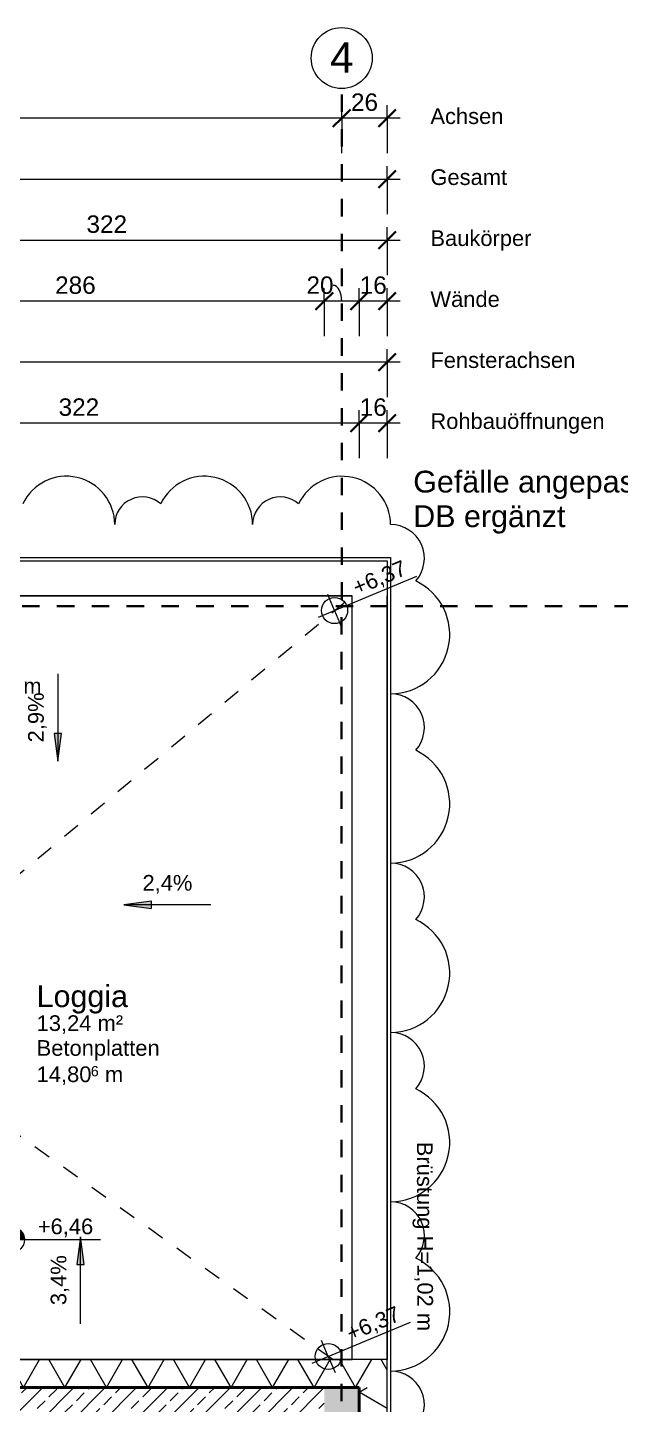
# Model space of a CAD drawing. Header units: metres. Extents: x -67.4 to -27.2, y 43.9 to 89.6.
# Drawn here: x -39.41 to -36.01, y 78.4 to 86.3 of the extents above; entities that cross this region are included whole.
import ezdxf

# ---------------------------------------------------------------- set-up
doc = ezdxf.new("R2010")
doc.units = ezdxf.units.M
doc.linetypes.add('Strich Punkt Mittel', pattern=[0.015875, 0.00635, -0.004763, 0, -0.004763])
doc.linetypes.add('Verdeckt Unten', pattern=[0.005, 0.003, -0.002])
for name, color, linetype, lineweight in [('A-DETL-MBND', 5, 'Continuous', 5), ('A_2D', 7, 'Continuous', 13), ('A_Bemassung-50_', 4, 'Continuous', 9), ('A_Bemassung_', 4, 'Continuous', 9), ('A_Beschriftung_', 7, 'Continuous', 9), ('A_Decken', 8, 'Continuous', 13), ('A_Raeume_', 7, 'Continuous', 5), ('A_Raeume_Beschriftung_', 7, 'Continuous', 9), ('A_Raster_', 1, 'Continuous', 9), ('A_Waende', 7, 'Continuous', 13), ('G-ANNO-DIMS_', 111, 'Continuous', 9), ('G-ANNO-REVC-IDEN_', 71, 'Continuous', 9), ('G-ANNO-REVC_', 71, 'Continuous', 9), ('Text', 90, 'Continuous', 9)]:
    doc.layers.add(name, color=color, linetype=linetype, lineweight=lineweight)
doc.styles.add('Arial_1', font='arial.ttf', dxfattribs={"height": 0.175})
doc.styles.add('Arial_2', font='arial.ttf', dxfattribs={"height": 0.09})
doc.styles.add('Arial_3', font='arial.ttf', dxfattribs={"height": 0.05849})
doc.styles.add('Arial_4', font='arial.ttf', dxfattribs={"height": 0.125})
doc.styles.add('Arial_5', font='arial.ttf', dxfattribs={"height": 0.1})
doc.styles.add('Arial_9', font='arial.ttf', dxfattribs={"height": 0.0018})
doc.dimstyles.new('WGA-Bemaßung', dxfattribs={"dimscale": 0.3048, "dimtxt": 0.102026, "dimasz": 0.328084, "dimexe": 0.246063, "dimexo": 0.0625, "dimgap": 0.04101, "dimtad": 1, "dimdec": 1, "dimlfac": 100, "dimrnd": 0.5, "dimdsep": 46, "dimtxsty": 'Arial_5', "dimblk1": 'OBLIQUE', "dimblk2": 'OBLIQUE', "dimsah": 1, "dimcen": 0.09, "dimdle": 0.246063, "dimazin": 2, "dimtfac": 1, "dimtdec": 4, "dimtix": 1, "dimtmove": 0, "dimatfit": 3, "dimfxl": 0.656168, "dimfxlon": 1, "dimtvp": 1, "dimtolj": 1, "dimtzin": 0, "dimarcsym": 2})
doc.dimstyles.new('WGA-Bemaßung_3', dxfattribs={"dimscale": 0.3048, "dimtxt": 0.102026, "dimasz": 0.328084, "dimexe": 0.246063, "dimexo": 0.0625, "dimgap": 0.04101, "dimtad": 1, "dimdec": 1, "dimlfac": 100, "dimrnd": 0.5, "dimdsep": 46, "dimtxsty": 'Arial_5', "dimblk1": 'OBLIQUE', "dimblk2": 'OBLIQUE', "dimsah": 1, "dimcen": 0.09, "dimdle": 0.246063, "dimazin": 2, "dimtfac": 1, "dimtdec": 4, "dimtix": 1, "dimtmove": 1, "dimatfit": 3, "dimfxl": 0.656168, "dimfxlon": 1, "dimtvp": 1, "dimtolj": 1, "dimtzin": 0, "dimarcsym": 2})
pattern_1 = [(45, (0, 0), (-0.08980256, 0.08980256), []), (45, (0.0898, 0), (-0.08980256, 0.08980256), [0.0635, -0.03175])]

# ---------------------------------------------------------------- blocks, each defined once
blk = doc.blocks.new('Raster - BS_Achse-112124-263_PP_02OG_BT2')
at = {"layer": 'A_Beschriftung_'}
blk.add_circle((0, 0), 0.0035, dxfattribs=at)
blk = doc.blocks.new('DIMBLOCK25-263_PP_02OG_BT2')
at = {"layer": 'A_Bemassung-50_', "transparency": 16777216}
for p, q in [((-37.6083, 85.7802), (-37.6083, 85.8552)), ((-37.3479, 85.7801), (-37.3479, 85.8551)), ((-37.6083, 85.7802), (-37.6084, 85.5802)), ((-37.2729, 85.7801), (-37.6083, 85.7802)), ((-37.3479, 85.7801), (-37.3479, 85.5801))]:
    blk.add_line(p, q, dxfattribs=at)
at = {"layer": 'A_Bemassung-50_', "lineweight": 35, "transparency": 16777216}
for p, q in [((-37.6083, 85.7802), (-37.5583, 85.8302)), ((-37.3479, 85.7801), (-37.2979, 85.8301)), ((-37.6083, 85.7802), (-37.6583, 85.7302)), ((-37.3479, 85.7801), (-37.3979, 85.7301))]:
    blk.add_line(p, q, dxfattribs=at)
at = {"layer": 'A_Bemassung-50_', "color": 0, "transparency": 16777216, "insert": (-37.555, 85.9225), "char_height": 0.1, "width": 0.184588, "attachment_point": 1, "rotation": 359.99828, "line_spacing_factor": 0.941778, "style": 'Arial_5'}
blk.add_mtext('26', dxfattribs=at)
blk = doc.blocks.new('_Oblique')
at = {"color": 0, "linetype": 'ByBlock', "lineweight": -2}
blk.add_line((-0.5, -0.5), (0.5, 0.5), dxfattribs=at)
blk = doc.blocks.new('DIMBLOCK26-263_PP_02OG_BT2')
at = {"layer": 'A_Bemassung-50_', "transparency": 16777216}
for p, q in [((-45.1301, 85.7804), (-45.1301, 85.8554)), ((-37.6083, 85.7802), (-37.6083, 85.8552)), ((-37.6083, 85.7802), (-45.1301, 85.7804)), ((-45.1301, 85.7804), (-45.1301, 85.5804)), ((-37.6083, 85.7802), (-37.6084, 85.5802))]:
    blk.add_line(p, q, dxfattribs=at)
at = {"layer": 'A_Bemassung-50_', "lineweight": 35, "transparency": 16777216}
for p, q in [((-45.1301, 85.7804), (-45.0801, 85.8304)), ((-37.6083, 85.7802), (-37.5583, 85.8302)), ((-45.1301, 85.7804), (-45.1801, 85.7304)), ((-37.6083, 85.7802), (-37.6583, 85.7302))]:
    blk.add_line(p, q, dxfattribs=at)
at = {"layer": 'A_Bemassung-50_', "color": 0, "transparency": 16777216, "insert": (-41.4846, 85.9226), "char_height": 0.1, "width": 0.276883, "attachment_point": 1, "rotation": 359.99828, "line_spacing_factor": 0.941778, "style": 'Arial_5'}
blk.add_mtext('752', dxfattribs=at)
blk = doc.blocks.new('DIMBLOCK30-263_PP_02OG_BT2')
at = {"layer": 'A_Bemassung-50_', "transparency": 16777216}
for p, q in [((-54.3479, 85.4307), (-54.3479, 85.5057)), ((-37.3479, 85.4301), (-37.3479, 85.5051)), ((-54.4229, 85.4307), (-37.2729, 85.4301)), ((-54.3479, 85.4307), (-54.3479, 85.2307)), ((-37.3479, 85.4301), (-37.3479, 85.2301))]:
    blk.add_line(p, q, dxfattribs=at)
at = {"layer": 'A_Bemassung-50_', "lineweight": 35, "transparency": 16777216}
for p, q in [((-54.3479, 85.4307), (-54.3979, 85.3807)), ((-54.3479, 85.4307), (-54.2979, 85.4807)), ((-37.3479, 85.4301), (-37.3979, 85.3801)), ((-37.3479, 85.4301), (-37.2979, 85.4801))]:
    blk.add_line(p, q, dxfattribs=at)
at = {"layer": 'A_Bemassung-50_', "color": 0, "transparency": 16777216, "insert": (-46.0017, 85.5727), "char_height": 0.1, "width": 0.369177, "attachment_point": 1, "rotation": 359.99828, "line_spacing_factor": 0.941778, "style": 'Arial_5'}
blk.add_mtext('1700', dxfattribs=at)
blk = doc.blocks.new('DIMBLOCK32-263_PP_02OG_BT2')
at = {"layer": 'A_Bemassung-50_', "transparency": 16777216}
for p, q in [((-40.5679, 85.0802), (-40.5679, 85.1552)), ((-37.3479, 85.0801), (-37.3479, 85.1551)), ((-40.5679, 85.0802), (-37.2729, 85.0801)), ((-40.5679, 85.0802), (-40.5679, 84.8802)), ((-37.3479, 85.0801), (-37.3479, 84.8801))]:
    blk.add_line(p, q, dxfattribs=at)
at = {"layer": 'A_Bemassung-50_', "lineweight": 35, "transparency": 16777216}
for p, q in [((-40.5679, 85.0802), (-40.5179, 85.1302)), ((-37.3479, 85.0801), (-37.2979, 85.1301)), ((-40.5679, 85.0802), (-40.6179, 85.0302)), ((-37.3479, 85.0801), (-37.3979, 85.0301))]:
    blk.add_line(p, q, dxfattribs=at)
at = {"layer": 'A_Bemassung-50_', "color": 0, "transparency": 16777216, "insert": (-39.0732, 85.2225), "char_height": 0.1, "width": 0.276883, "attachment_point": 1, "rotation": 359.99828, "line_spacing_factor": 0.941778, "style": 'Arial_5'}
blk.add_mtext('322', dxfattribs=at)
blk = doc.blocks.new('Höhenkoten - 018-55641-263_PP_02OG_BT2')
at = {"layer": 'G-ANNO-DIMS_'}
h = blk.add_hatch(color=256, dxfattribs=at)
edge = h.paths.add_edge_path()
edge.add_line((0, 0), (0, -0.0015))
edge.add_arc((0, 0), 0.0015, 180, 270, ccw=False)
edge.add_line((-0.0015, 0), (0, 0))
h = blk.add_hatch(color=256, dxfattribs=at)
edge = h.paths.add_edge_path()
edge.add_line((0, 0), (0, 0.0015))
edge.add_arc((0, 0), 0.0015, 0, 90, ccw=False)
edge.add_line((0.0015, 0), (0, 0))
for p, q in [((0, 0), (0, 0.002)), ((-0.002, 0), (0.01024, 0)), ((0, 0), (0, -0.002))]:
    blk.add_line(p, q, dxfattribs=at)
blk.add_circle((0, 0), 0.0015, dxfattribs=at)
blk = doc.blocks.new('DIMBLOCK51-263_PP_02OG_BT2')
at = {"layer": 'A_Bemassung-50_', "transparency": 16777216}
for p, q in [((-43.6131, 84.3803), (-43.6131, 84.4553)), ((-37.3479, 84.3801), (-37.3479, 84.4551)), ((-37.2729, 84.3801), (-43.6131, 84.3803)), ((-43.6131, 84.3803), (-43.6131, 84.1803)), ((-37.3479, 84.3801), (-37.3479, 84.1801))]:
    blk.add_line(p, q, dxfattribs=at)
at = {"layer": 'A_Bemassung-50_', "lineweight": 35, "transparency": 16777216}
for p, q in [((-43.6131, 84.3803), (-43.5631, 84.4303)), ((-37.3479, 84.3801), (-37.2979, 84.4301)), ((-43.6131, 84.3803), (-43.6631, 84.3303)), ((-37.3479, 84.3801), (-37.3979, 84.3301))]:
    blk.add_line(p, q, dxfattribs=at)
at = {"layer": 'A_Bemassung-50_', "color": 0, "transparency": 16777216, "insert": (-40.6539, 84.5226), "char_height": 0.1, "width": 0.416266, "attachment_point": 1, "rotation": 359.99828, "line_spacing_factor": 0.941778, "style": 'Arial_5'}
blk.add_mtext('626,5', dxfattribs=at)
blk = doc.blocks.new('DIMBLOCK74-263_PP_02OG_BT2')
at = {"layer": 'A_Bemassung-50_', "transparency": 16777216}
for p, q in [((-37.5079, 84.7301), (-37.5079, 84.8051)), ((-37.3479, 84.7301), (-37.3479, 84.8051)), ((-37.2729, 84.7301), (-37.5079, 84.7301)), ((-37.5079, 84.7301), (-37.5079, 84.5301)), ((-37.3479, 84.7301), (-37.3479, 84.5301))]:
    blk.add_line(p, q, dxfattribs=at)
at = {"layer": 'A_Bemassung-50_', "lineweight": 35, "transparency": 16777216}
for p, q in [((-37.5079, 84.7301), (-37.5579, 84.6802)), ((-37.5079, 84.7301), (-37.4579, 84.7801)), ((-37.3479, 84.7301), (-37.3979, 84.6801)), ((-37.3479, 84.7301), (-37.2979, 84.7801))]:
    blk.add_line(p, q, dxfattribs=at)
at = {"layer": 'A_Bemassung-50_', "color": 0, "transparency": 16777216, "insert": (-37.5048, 84.8725), "char_height": 0.1, "width": 0.184588, "attachment_point": 1, "rotation": 359.99828, "line_spacing_factor": 0.941778, "style": 'Arial_5'}
blk.add_mtext('16', dxfattribs=at)
blk = doc.blocks.new('DIMBLOCK75-263_PP_02OG_BT2')
at = {"layer": 'A_Bemassung-50_', "transparency": 16777216}
for p, q in [((-37.7079, 84.7302), (-37.7079, 84.8052)), ((-37.5079, 84.7301), (-37.5079, 84.8051)), ((-37.5079, 84.7301), (-37.7079, 84.7302)), ((-37.7079, 84.7302), (-37.7079, 84.5302)), ((-37.5079, 84.7301), (-37.5079, 84.5301))]:
    blk.add_line(p, q, dxfattribs=at)
at = {"layer": 'A_Bemassung-50_', "lineweight": 35, "transparency": 16777216}
for p, q in [((-37.7079, 84.7302), (-37.7579, 84.6802)), ((-37.7079, 84.7302), (-37.6579, 84.7802)), ((-37.5079, 84.7301), (-37.5579, 84.6802)), ((-37.5079, 84.7301), (-37.4579, 84.7801))]:
    blk.add_line(p, q, dxfattribs=at)
at = {"layer": 'A_Bemassung-50_', "transparency": 16777216}
blk.add_ellipse((-37.6566, 84.7302), major_axis=(0, 0.091), ratio=0.535062, start_param=4.712389, end_param=6.283185, dxfattribs=at)
at = {"layer": 'A_Bemassung-50_', "color": 0, "transparency": 16777216, "insert": (-37.8104, 84.8725), "char_height": 0.1, "width": 0.184588, "attachment_point": 1, "rotation": 359.99828, "line_spacing_factor": 0.941778, "style": 'Arial_5'}
blk.add_mtext('20', dxfattribs=at)
blk = doc.blocks.new('DIMBLOCK76-263_PP_02OG_BT2')
at = {"layer": 'A_Bemassung-50_', "transparency": 16777216}
for p, q in [((-40.5679, 84.7302), (-40.5679, 84.8052)), ((-37.7079, 84.7302), (-37.7079, 84.8052)), ((-37.7079, 84.7302), (-40.5679, 84.7302)), ((-40.5679, 84.7302), (-40.5679, 84.5302)), ((-37.7079, 84.7302), (-37.7079, 84.5302))]:
    blk.add_line(p, q, dxfattribs=at)
at = {"layer": 'A_Bemassung-50_', "lineweight": 35, "transparency": 16777216}
for p, q in [((-40.5679, 84.7302), (-40.6179, 84.6802)), ((-40.5679, 84.7302), (-40.5179, 84.7802)), ((-37.7079, 84.7302), (-37.7579, 84.6802)), ((-37.7079, 84.7302), (-37.6579, 84.7802))]:
    blk.add_line(p, q, dxfattribs=at)
at = {"layer": 'A_Bemassung-50_', "color": 0, "transparency": 16777216, "insert": (-39.2532, 84.8725), "char_height": 0.1, "width": 0.276883, "attachment_point": 1, "rotation": 359.99828, "line_spacing_factor": 0.941778, "style": 'Arial_5'}
blk.add_mtext('286', dxfattribs=at)
blk = doc.blocks.new('DIMBLOCK266-263_PP_02OG_BT2')
at = {"layer": 'A_Bemassung-50_', "transparency": 16777216}
for p, q in [((-37.5079, 84.0301), (-37.5079, 84.1051)), ((-37.3479, 84.0301), (-37.3479, 84.1051)), ((-37.2729, 84.0301), (-37.5079, 84.0301)), ((-37.5079, 84.0301), (-37.5079, 83.8301)), ((-37.3479, 84.0301), (-37.3479, 83.8301))]:
    blk.add_line(p, q, dxfattribs=at)
at = {"layer": 'A_Bemassung-50_', "lineweight": 35, "transparency": 16777216}
for p, q in [((-37.5079, 84.0301), (-37.4579, 84.0801)), ((-37.3479, 84.0301), (-37.2979, 84.0801)), ((-37.5079, 84.0301), (-37.5579, 83.9802)), ((-37.3479, 84.0301), (-37.3979, 83.9801))]:
    blk.add_line(p, q, dxfattribs=at)
at = {"layer": 'A_Bemassung-50_', "color": 0, "transparency": 16777216, "insert": (-37.5048, 84.1725), "char_height": 0.1, "width": 0.184588, "attachment_point": 1, "rotation": 359.99828, "line_spacing_factor": 0.941778, "style": 'Arial_5'}
blk.add_mtext('16', dxfattribs=at)
blk = doc.blocks.new('DIMBLOCK267-263_PP_02OG_BT2')
at = {"layer": 'A_Bemassung-50_', "transparency": 16777216}
for p, q in [((-40.7279, 84.0302), (-40.7279, 84.1052)), ((-37.5079, 84.0301), (-37.5079, 84.1051)), ((-37.5079, 84.0301), (-40.7279, 84.0302)), ((-40.7279, 84.0302), (-40.7279, 83.8302)), ((-37.5079, 84.0301), (-37.5079, 83.8301))]:
    blk.add_line(p, q, dxfattribs=at)
at = {"layer": 'A_Bemassung-50_', "lineweight": 35, "transparency": 16777216}
for p, q in [((-40.7279, 84.0302), (-40.6779, 84.0802)), ((-37.5079, 84.0301), (-37.4579, 84.0801)), ((-40.7279, 84.0302), (-40.7779, 83.9802)), ((-37.5079, 84.0301), (-37.5579, 83.9802))]:
    blk.add_line(p, q, dxfattribs=at)
at = {"layer": 'A_Bemassung-50_', "color": 0, "transparency": 16777216, "insert": (-39.2333, 84.1725), "char_height": 0.1, "width": 0.276883, "attachment_point": 1, "rotation": 359.99828, "line_spacing_factor": 0.941778, "style": 'Arial_5'}
blk.add_mtext('322', dxfattribs=at)
blk = doc.blocks.new('BS_Maßkette_AT_PP - oben oder links-9573065-263_PP_02OG_BT2')
at = {"layer": 'A_Beschriftung_', "char_height": 0.0018, "attachment_point": 1, "style": 'Arial_9'}
for s, insert, width in [('Achsen', (0, 0.00022), 0.0099409), ('Gesamt', (0, -0.00678), 0.0102616), ('Baukörper', (0, -0.01378), 0.0137089), ('Wände', (0, -0.02078), 0.0096203), ('Fensterachsen', (0, -0.02778), 0.019481), ('Rohbauöffnungen', (0, -0.03478), 0.0238101)]:
    blk.add_mtext(s, dxfattribs=dict(at, insert=insert, width=width))
blk = doc.blocks.new('Höhenkoten - 018-55644-263_PP_02OG_BT2')
at = {"layer": 'G-ANNO-DIMS_'}
for p, q in [((0, 0), (0, 0.002)), ((-0.002, 0), (0.01024, 0)), ((0, 0), (0, -0.002))]:
    blk.add_line(p, q, dxfattribs=at)
blk.add_circle((0, 0), 0.0015, dxfattribs=at)
blk = doc.blocks.new('Family - ___-11916782-263_PP_02OG_BT2')
at = {"layer": 'G-ANNO-REVC_'}
for centre, radius, start, end in [((-4.0456, 92.1031), 0.277, 337.36, 132.15123), ((-3.6438, 91.9355), 0.1583, 25.54969, 157.36), ((-3.3151, 91.7984), 0.277, 337.36, 132.15123), ((-2.9133, 91.6308), 0.1583, 25.54969, 157.36), ((-2.5846, 91.4937), 0.277, 337.36, 132.15123), ((-2.4037, 91.2077), 0.1943, 295.54969, 67.36), ((-2.572, 90.8042), 0.34, 247.36, 42.15123), ((-2.7777, 90.311), 0.1943, 295.54969, 67.36), ((-2.946, 89.9075), 0.34, 247.36, 42.15123), ((-3.1517, 89.4143), 0.1943, 295.54969, 67.36), ((-3.32, 89.0108), 0.34, 247.36, 42.15123), ((-3.5257, 88.5176), 0.1943, 295.54969, 67.36), ((-3.694, 88.1141), 0.34, 247.36, 42.15123), ((-3.8996, 87.6209), 0.1943, 295.54969, 67.36), ((-4.0679, 87.2174), 0.34, 247.36, 42.15123), ((-4.2736, 86.7242), 0.1943, 295.54969, 67.36)]:
    blk.add_arc(centre, radius, start, end, dxfattribs=at)

msp = doc.modelspace()

# ---------------------------------------------------------------- hatches: boundary and pattern name
at = {"layer": 'A_Waende', "lineweight": 5}
h = msp.add_hatch(dxfattribs=at)
h.set_pattern_fill('FP_11', color=250, angle=-157.36, style=0, pattern_type=2)
h.set_pattern_definition([(359.998, (-38.95836, 78.49616), (7e-06, 0.20637), []), (59.998, (-38.95836, 78.49616), (-0.178727, 0.103196), []), (119.998, (-38.95836, 78.49616), (-0.178725, -0.10318), [])])
h.paths.add_polyline_path([(-37.3481, 78.4963), (-37.3481, 78.6563), (-40.5681, 78.6563), (-40.5681, 78.4964), (-37.5081, 78.4963)])
h = msp.add_hatch(dxfattribs=at)
h.set_pattern_fill('FP_4', color=250, style=0, pattern_type=2)
h.set_pattern_definition(pattern_1)
h.paths.add_polyline_path([(-37.7081, 78.2963), (-37.7081, 78.4963), (-40.9281, 78.4964), (-40.9281, 78.2964), (-37.7453, 78.2963)])
h.paths.add_polyline_path([(-40.9281, 78.4764), (-40.9281, 78.4764), (-40.7481, 78.4764)])
h = msp.add_hatch(dxfattribs=at)
h.set_pattern_fill('FP_4', color=250, style=0, pattern_type=2)
h.set_pattern_definition(pattern_1)
h.paths.add_polyline_path([(-37.5088, 55.6285), (-37.5088, 56.4285), (-37.7087, 56.4285), (-37.7088, 55.6285), (-37.5088, 55.6285)])
h.paths.add_polyline_path([(-37.5087, 57.6285), (-37.5086, 60.0586), (-37.7086, 60.0586), (-37.7086, 57.6285), (-37.5088, 57.6285)])
h.paths.add_polyline_path([(-37.5086, 60.1936), (-37.5243, 60.183), (-37.6086, 60.1261), (-37.7086, 60.1936), (-37.5243, 60.1936)])
h.paths.add_polyline_path([(-37.5086, 60.0586), (-37.5087, 60.4461), (-37.7086, 60.4461), (-37.7086, 60.0586), (-37.6086, 60.1261), (-37.5243, 60.0692)])
h.paths.add_polyline_path([(-37.5086, 62.2161), (-37.5086, 63.3111), (-37.7085, 63.3111), (-37.7085, 62.2161), (-37.6086, 62.2161)])
h.paths.add_polyline_path([(-37.5086, 62.2161), (-37.5086, 62.2161), (-37.526, 62.2635)])
h.paths.add_polyline_path([(-37.5085, 64.5111), (-37.5084, 66.9436), (-37.7084, 66.9436), (-37.7084, 64.5111)])
h.paths.add_polyline_path([(-37.5084, 67.0786), (-37.5243, 67.0678), (-37.6084, 67.0111), (-37.7084, 67.0786), (-37.5243, 67.0786)])
h.paths.add_polyline_path([(-37.5084, 66.9436), (-37.5085, 67.3287), (-37.7084, 67.3287), (-37.7084, 66.9436), (-37.6084, 67.0111), (-37.5243, 66.9543)])
h.paths.add_polyline_path([(-37.5084, 69.0987), (-37.5084, 70.1937), (-37.7083, 70.1937), (-37.7083, 69.0987), (-37.6084, 69.0987)])
h.paths.add_polyline_path([(-37.5083, 71.3937), (-37.5083, 73.5874), (-37.7082, 73.5874), (-37.7083, 71.3937)])
h.paths.add_polyline_path([(-37.5082, 74.7874), (-37.5082, 75.4124), (-37.7082, 75.4124), (-37.7082, 74.7874), (-37.6082, 74.7874)])
h.paths.add_polyline_path([(-37.5081, 76.9999), (-37.6081, 76.9324), (-37.7081, 76.9999), (-37.5243, 76.9999)])
h.paths.add_polyline_path([(-37.5081, 76.8649), (-37.5081, 78.4963), (-37.7081, 78.4963), (-37.7081, 76.865), (-37.6081, 76.9324), (-37.5182, 76.8717)])
h.paths.add_polyline_path([(-37.5081, 76.6124), (-37.5081, 76.8649), (-37.7081, 76.8649), (-37.7081, 76.6124)])
h = msp.add_hatch(dxfattribs=at)
h.set_pattern_fill('FP_143', color=250, angle=-157.36, style=0, pattern_type=2)
h.set_pattern_definition([(269.998, (-37.5077, 77.51713), (0.20637, -7e-06), []), (329.998, (-37.5077, 77.51713), (0.10319, 0.17872), []), (29.998, (-37.5077, 77.51713), (-0.103184, 0.178734), [])])
h.paths.add_polyline_path([(-37.3481, 76.5375), (-37.3481, 78.4963), (-37.5081, 78.4963), (-37.5081, 76.5375), (-37.3482, 76.5375)])
at = {"layer": 'G-ANNO-DIMS_'}
for points in [[(-39.2373, 82.0912), (-39.2164, 82.25), (-39.2582, 82.25)], [(-38.8589, 81.2664), (-38.7002, 81.2455), (-38.7002, 81.2873)], [(-39.1077, 79.3616), (-39.1286, 79.2029), (-39.0868, 79.2029)]]:
    msp.add_hatch(color=256, dxfattribs=at).paths.add_polyline_path(points)

# ---------------------------------------------------------------- linework, layer by layer
at = {"layer": 'A-DETL-MBND'}
for p, q in [((-40.5679, 83.2595), (-37.3279, 83.2594)), ((-37.3279, 83.2594), (-37.3279, 77.0172)), ((-37.3479, 76.6384), (-37.3479, 83.0394))]:
    msp.add_line(p, q, dxfattribs=at)
at = {"layer": 'A_2D'}
for p, q in [((-37.5479, 83.0394), (-40.5679, 83.0395)), ((-37.5481, 78.6563), (-37.5479, 83.0394)), ((-40.5681, 78.6564), (-37.5481, 78.6563))]:
    msp.add_line(p, q, dxfattribs=at)
at = {"layer": 'A_Decken'}
msp.add_line((-40.5679, 83.0394), (-37.5479, 83.0394), dxfattribs=at)
at = {"layer": 'A_Decken', "linetype": 'Verdeckt Unten'}
for p, q in [((-40.4278, 80.6338), (-37.5479, 83.0394)), ((-37.6598, 78.6563), (-40.4253, 80.6313))]:
    msp.add_line(p, q, dxfattribs=at)
at = {"layer": 'A_Raeume_', "flags": 128}
msp.add_lwpolyline([(-40.5679, 83.0395), (-40.5681, 78.6564), (-37.5481, 78.6563), (-37.5479, 83.0394)], close=True, dxfattribs=at)
at = {"layer": 'A_Raster_', "linetype": 'Strich Punkt Mittel', "lineweight": 35}
for p, q in [((-37.6095, 49.0172), (-37.6083, 85.9506)), ((-56.2428, 82.98), (-31.6736, 82.9792))]:
    msp.add_line(p, q, dxfattribs=at)
at = {"layer": 'A_Waende'}
for p, q in [((-40.5679, 83.2395), (-37.3479, 83.2394)), ((-37.3479, 83.2394), (-37.3481, 78.6563)), ((-37.5479, 83.0394), (-40.5679, 83.0395)), ((-37.5481, 78.6563), (-37.5479, 83.0394))]:
    msp.add_line(p, q, dxfattribs=at)
at = {"layer": 'A_Waende', "color": 250, "lineweight": 5}
for p, q in [((-37.3481, 78.6563), (-40.5681, 78.6564)), ((-37.3481, 76.5375), (-37.3481, 78.6563))]:
    msp.add_line(p, q, dxfattribs=at)
at = {"layer": 'A_Waende', "color": 10, "lineweight": 50}
for p, q in [((-37.5081, 78.4963), (-40.7281, 78.4964)), ((-37.5081, 76.6124), (-37.5081, 78.4963))]:
    msp.add_line(p, q, dxfattribs=at)
at = {"layer": 'G-ANNO-DIMS_'}
for p, q in [((-39.2373, 82.5912), (-39.2373, 82.0912)), ((-39.2164, 82.25), (-39.2582, 82.25)), ((-39.2582, 82.25), (-39.2373, 82.0912)), ((-39.2373, 82.0912), (-39.2164, 82.25)), ((-38.7002, 81.2873), (-38.8589, 81.2664)), ((-38.8589, 81.2664), (-38.7002, 81.2455)), ((-38.3589, 81.2664), (-38.8589, 81.2664)), ((-38.7002, 81.2455), (-38.7002, 81.2873)), ((-39.1077, 79.3616), (-39.1286, 79.2029)), ((-39.0868, 79.2029), (-39.1077, 79.3616)), ((-39.1077, 78.8616), (-39.1077, 79.3616)), ((-39.1286, 79.2029), (-39.0868, 79.2029))]:
    msp.add_line(p, q, dxfattribs=at)

# ---------------------------------------------------------------- block references
at = {"layer": 'A_Beschriftung_'}
for name, p, xscale, yscale, zscale, rotation in [('Raster - BS_Achse-112124-263_PP_02OG_BT2', (-37.6083, 86.1256), 49.99999999999998, 49.99999999999998, 49.99999999999998, 359.9982758785824), ('BS_Maßkette_AT_PP - oben oder links-9573065-263_PP_02OG_BT2', (-37.099, 85.8261), 50, 50, 50, 359.998275878371)]:
    msp.add_blockref(name, p, dxfattribs=dict(at, xscale=xscale, yscale=yscale, zscale=zscale, rotation=rotation))
at = {"layer": 'G-ANNO-DIMS_', "xscale": 49.99999999999998, "yscale": 49.99999999999998, "zscale": 49.99999999999998, "rotation": 22.64000000000044}
for p in [(-37.6493, 82.9548), (-37.685, 78.6743)]:
    msp.add_blockref('Höhenkoten - 018-55644-263_PP_02OG_BT2', p, dxfattribs=at)
at = {"layer": 'G-ANNO-DIMS_', "xscale": 49.99999999999999, "yscale": 49.99999999999999, "zscale": 49.99999999999999}
msp.add_blockref('Höhenkoten - 018-55641-263_PP_02OG_BT2', (-39.5042, 79.3447), dxfattribs=at)
at = {"layer": 'G-ANNO-REVC_', "rotation": 22.64000000000043}
msp.add_blockref('Family - ___-11916782-263_PP_02OG_BT2', (0, 0), dxfattribs=at)

# ---------------------------------------------------------------- texts
at = {"layer": 'A_Beschriftung_', "attachment_point": 1}
for s, insert, char_height, width, style in [('4', (-37.6755, 86.2166), 0.175, 0.168354, 'Arial_1'), ('Achse +8,680 m', (-40.2428, 82.5671), 0.09, 1.082278, 'Arial_2')]:
    msp.add_mtext(s, dxfattribs=dict(at, insert=insert, char_height=char_height, width=width, style=style))
at = {"layer": 'A_Raeume_Beschriftung_', "attachment_point": 1}
for s, insert, char_height, width, style in [('Loggia', (-39.3592, 80.8043), 0.125, 0.633333, 'Arial_4'), ('13,24 m²', (-39.3592, 80.6323), 0.09, 0.58924, 'Arial_2'), ('Betonplatten', (-39.3592, 80.4898), 0.09, 0.825738, 'Arial_2'), ('14,80', (-39.3592, 80.3389), 0.09, 0.376793, 'Arial_2'), ('6', (-39.0483, 80.3407), 0.0585, 0.056118, 'Arial_3'), (' m', (-39.002, 80.3389), 0.09, 0.164346, 'Arial_2')]:
    msp.add_mtext(s, dxfattribs=dict(at, insert=insert, char_height=char_height, width=width, style=style))
at = {"layer": 'G-ANNO-DIMS_', "char_height": 0.09, "attachment_point": 1, "line_spacing_factor": 0.941778, "style": 'Arial_2'}
for s, insert, width, rotation in [('+6,37', (-37.5559, 83.1249), 0.380128, 22.64), ('2,9%', (-39.4084, 82.1984), 0.342666, 90), ('3,4%', (-39.2788, 78.9689), 0.342666, 90), ('+6,37', (-37.5917, 78.8444), 0.380128, 22.64)]:
    msp.add_mtext(s, dxfattribs=dict(at, insert=insert, width=width, rotation=rotation))
for s, insert, width in [('2,4%', (-38.7517, 81.4375), 0.342666), ('+6,46', (-39.3526, 79.4657), 0.380128)]:
    msp.add_mtext(s, dxfattribs=dict(at, insert=insert, width=width))
at = {"layer": 'G-ANNO-REVC-IDEN_', "char_height": 0.125, "attachment_point": 1, "style": 'Arial_4'}
for s, insert, width in [('Gefälle angepasst,', (-37.1975, 83.7573), 1.755696), ('DB ergänzt', (-37.1975, 83.5589), 1.054219)]:
    msp.add_mtext(s, dxfattribs=dict(at, insert=insert, width=width))
at = {"layer": 'Text', "color": 7, "insert": (-37.0865, 79.9066), "char_height": 0.09, "width": 1.290717, "attachment_point": 1, "rotation": 270.15818, "style": 'Arial_2'}
msp.add_mtext('Brüstung H=1,02 m', dxfattribs=at)

# ---------------------------------------------------------------- dimensions: what is measured, and where the dimension line sits
at = {"layer": 'A_Bemassung_'}
for base, p1, p2, override, picture, middle in [((-45.1301, 85.7804), (-37.6084, 85.5802), (-45.1301, 85.5804), {"dimpost": '<>', "dimfxl": 7.52176}, 'DIMBLOCK26-263_PP_02OG_BT2', (-41.3692, 85.8438)), ((-37.60835, 85.78015), (-37.34786, 85.58014), (-37.60835, 85.58015), {"dimpost": '<>', "dimfxl": 0.260491}, 'DIMBLOCK25-263_PP_02OG_BT2', (-37.4781, 85.84371)), ((-37.3479, 85.4301), (-54.3479, 85.2307), (-37.3479, 85.2301), {"dimpost": '<>', "dimfxl": 17}, 'DIMBLOCK30-263_PP_02OG_BT2', (-45.8479, 85.494)), ((-37.3479, 85.0801), (-40.5679, 84.8802), (-37.3479, 84.8801), {"dimpost": '<>', "dimfxl": 3.22}, 'DIMBLOCK32-263_PP_02OG_BT2', (-38.9579, 85.1438)), ((-40.5679, 84.7302), (-37.7079, 84.5302), (-40.5679, 84.5302), {"dimpost": '<>', "dimfxl": 2.86}, 'DIMBLOCK76-263_PP_02OG_BT2', (-39.1379, 84.7938)), ((-37.5079, 84.7301), (-37.3479, 84.5301), (-37.5079, 84.5301), {"dimpost": '<>', "dimfxl": 0.16}, 'DIMBLOCK74-263_PP_02OG_BT2', (-37.4279, 84.7937)), ((-43.6131, 84.3803), (-37.3479, 84.1801), (-43.6131, 84.1803), {"dimpost": '<>', "dimfxl": 6.265212}, 'DIMBLOCK51-263_PP_02OG_BT2', (-40.4805, 84.4438)), ((-40.7279, 84.0302), (-37.5079, 83.8301), (-40.7279, 83.8302), {"dimpost": '<>', "dimfxl": 3.22}, 'DIMBLOCK267-263_PP_02OG_BT2', (-39.1179, 84.0938)), ((-37.5079, 84.0301), (-37.3479, 83.8301), (-37.5079, 83.8301), {"dimpost": '<>', "dimfxl": 0.16}, 'DIMBLOCK266-263_PP_02OG_BT2', (-37.4279, 84.0937))]:
    dim = msp.add_linear_dim(base=base, p1=p1, p2=p2, angle=359.99828, dimstyle='WGA-Bemaßung', override=override, dxfattribs=at)
    dim.commit()
    dim.dimension.update_dxf_attribs({"geometry": picture, "text_midpoint": middle})
dim = msp.add_linear_dim(base=(-37.7079, 84.7302), p1=(-37.5079, 84.5301), p2=(-37.7079, 84.5302), angle=359.99828, dimstyle='WGA-Bemaßung_3', override={"dimpost": '<>', "dimfxl": 0.2}, dxfattribs=at)
dim.commit()
dim.dimension.update_dxf_attribs({"geometry": 'DIMBLOCK75-263_PP_02OG_BT2', "text_midpoint": (-37.7181, 84.8058), "dimtype": 160})

doc.saveas('drawing.dxf')
